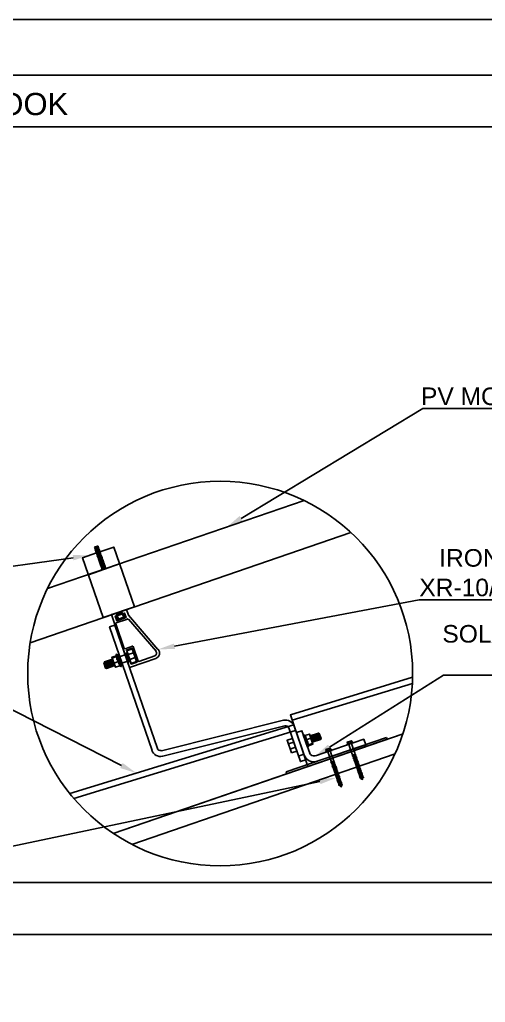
# Model space of a CAD drawing. Header units: inches. Extents: x 347 to 7477, y 1065 to 7514.
# Drawn here: x 3209 to 3461, y 5376 to 5907 of the extents above; entities that cross this region are included whole.
import ezdxf

# ---------------------------------------------------------------- set-up
doc = ezdxf.new("R2010")
doc.units = ezdxf.units.IN
doc.header["$MEASUREMENT"] = 0
for name, color, linetype in [('PDF6_0', 7, 'Continuous'), ('PDF6_PDF15_Anno', 7, 'Continuous'), ('PDF6_PDF15_E-MODULE', 5, 'Continuous'), ('PDF6_PDF15_PV-ROOF', 7, 'Continuous'), ('PDF6_PDF15_STRUCTURE', 7, 'Continuous'), ('PDF6_PDF4_Geometry', 7, 'Continuous'), ('PDF6_PDF_Geometry', 7, 'Continuous'), ('PDF6_Text', 7, 'Continuous')]:
    doc.layers.add(name, color=color, linetype=linetype)
for name, color, linetype, true_color in [('PDF6_PDF15_A-PV-HARDWARE', 7, 'Continuous', 0xd9d9d9), ('PDF6_PDF15_PV-ARRAY-MOUNT', 7, 'Continuous', 0x720000), ('PDF6_PDF15_PV-ARRAY-RAIL', 7, 'Continuous', 0x009325)]:
    doc.layers.add(name, color=color, linetype=linetype, true_color=true_color)
doc.styles.add('PDF Arial', font='arial.ttf')

msp = doc.modelspace()

# ---------------------------------------------------------------- linework, layer by layer
at = {"layer": 'PDF6_0', "lineweight": 25}
msp.add_lwpolyline([(2162.57, 5907.37), (2162.57, 4807.46), (3862.43, 4807.46), (3862.43, 5907.37)], close=True, dxfattribs=at)
for points in [[(3328.69, 5637.73), (3426.86, 5697.12), (3503.33, 5697.12)], [(3237.96, 5616.47), (3180.83, 5608.39), (2977.85, 5608.39)], [(3292.72, 5568.61), (3424.95, 5593.77), (3522.13, 5593.77)], [(3376.46, 5514.12), (3437.94, 5552.9), (3525.13, 5552.9)], [(3264.11, 5504.13), (3197.91, 5537.92), (3059.95, 5537.92)], [(3371.28, 5495.5), (3176.93, 5454.63), (2962.69, 5454.63)]]:
    msp.add_lwpolyline(points, dxfattribs=at)
at = {"layer": 'PDF6_0', "transparency": 33554559}
for points in [[(3329.41, 5636.45), (3320.97, 5633), (3327.87, 5639)], [(3237.78, 5617.93), (3246.86, 5617.75), (3238.14, 5615.02)], [(3292.99, 5567.16), (3283.82, 5566.89), (3292.45, 5570.07)], [(3377.27, 5512.85), (3368.83, 5509.31), (3375.64, 5515.39)], [(3264.75, 5505.49), (3272.11, 5500.04), (3263.39, 5502.77)], [(3370.92, 5497.05), (3380, 5497.41), (3371.55, 5494.05)]]:
    msp.add_solid(points, dxfattribs=at)
at = {"layer": 'PDF6_PDF15_A-PV-HARDWARE', "lineweight": 25}
for points in [[(3250.67, 5619.02), (3243.13, 5616.47), (3254.21, 5584.14), (3271.11, 5589.95), (3259.94, 5622.2), (3252.4, 5619.65)], [(3249.76, 5622.1), (3249.49, 5621.83)], [(3251.31, 5622.2), (3251.76, 5622.1), (3249.67, 5621.47), (3249.85, 5621.74)], [(3251.76, 5622.1), (3251.49, 5621.83), (3250.04, 5621.38), (3249.67, 5621.47)], [(3251.49, 5621.83), (3251.85, 5621.74), (3249.76, 5621.11), (3250.04, 5621.38)], [(3251.85, 5621.74), (3251.58, 5621.47), (3250.22, 5621.01), (3249.76, 5621.11)], [(3251.58, 5621.47), (3252.03, 5621.38), (3249.85, 5620.65), (3250.22, 5621.01)], [(3252.03, 5621.38), (3251.76, 5621.11), (3250.31, 5620.56), (3249.85, 5620.65)], [(3251.76, 5621.11), (3252.13, 5621.01), (3250.04, 5620.29), (3250.31, 5620.56)], [(3252.13, 5621.01), (3251.85, 5620.65), (3250.4, 5620.2), (3250.04, 5620.29)], [(3251.22, 5622.65), (3251.58, 5622.56)], [(3251.85, 5620.65), (3252.31, 5620.56), (3250.22, 5619.83), (3250.4, 5620.2)], [(3252.31, 5620.56), (3252.03, 5620.29), (3250.58, 5619.74), (3250.22, 5619.83)], [(3252.03, 5620.29), (3252.4, 5620.2), (3250.31, 5619.47), (3250.58, 5619.74)], [(3252.4, 5620.2), (3252.13, 5619.83), (3250.76, 5619.38), (3250.31, 5619.47)], [(3252.13, 5619.83), (3252.58, 5619.83), (3250.4, 5619.11), (3250.76, 5619.38)], [(3252.58, 5619.83), (3252.31, 5619.47), (3250.85, 5619.02), (3250.4, 5619.11)], [(3252.31, 5619.47), (3252.67, 5619.38), (3250.58, 5618.65), (3250.85, 5619.02)], [(3252.67, 5619.38), (3252.4, 5619.11), (3250.94, 5618.56), (3250.58, 5618.65)], [(3252.4, 5619.11), (3252.85, 5619.02), (3250.76, 5618.29), (3250.94, 5618.56)], [(3252.85, 5619.02), (3252.58, 5618.65), (3251.13, 5618.2), (3250.76, 5618.29)], [(3252.58, 5618.65), (3252.94, 5618.56), (3250.85, 5617.93), (3251.13, 5618.2)], [(3252.94, 5618.56), (3252.67, 5618.29), (3251.31, 5617.84), (3250.85, 5617.93)], [(3252.67, 5618.29), (3253.12, 5618.2), (3250.94, 5617.47), (3251.31, 5617.84)], [(3253.12, 5618.2), (3252.85, 5617.93), (3251.4, 5617.38), (3250.94, 5617.47)], [(3252.85, 5617.93), (3253.22, 5617.84), (3251.13, 5617.11), (3251.4, 5617.38)], [(3253.22, 5617.84), (3252.94, 5617.47), (3251.58, 5617.02), (3251.13, 5617.11)], [(3252.94, 5617.47), (3253.4, 5617.47), (3251.31, 5616.66), (3251.58, 5617.02)], [(3253.4, 5617.47), (3253.12, 5617.11), (3251.67, 5616.56), (3251.31, 5616.66)], [(3253.12, 5617.11), (3253.49, 5617.02), (3251.4, 5616.29), (3251.67, 5616.56)], [(3253.49, 5617.02), (3253.22, 5616.66), (3251.85, 5616.2), (3251.4, 5616.29)], [(3253.22, 5616.66), (3253.67, 5616.66), (3251.58, 5615.93), (3251.85, 5616.2)], [(3253.67, 5616.66), (3253.4, 5616.29), (3251.94, 5615.84), (3251.58, 5615.93)], [(3253.4, 5616.29), (3253.76, 5616.2), (3251.67, 5615.57), (3251.94, 5615.84)], [(3253.76, 5616.2), (3253.49, 5615.93), (3252.13, 5615.47), (3251.67, 5615.57)], [(3253.49, 5615.93), (3253.94, 5615.84), (3251.85, 5615.11), (3252.13, 5615.47)], [(3253.94, 5615.84), (3253.67, 5615.57), (3252.22, 5615.02), (3251.85, 5615.11)], [(3246.31, 5607.3), (3263.11, 5613.11)], [(3253.67, 5615.57), (3254.03, 5615.47), (3251.94, 5614.75), (3252.22, 5615.02)], [(3254.03, 5615.47), (3253.76, 5615.11), (3252.4, 5614.66), (3251.94, 5614.75)], [(3253.76, 5615.11), (3254.21, 5615.02), (3252.13, 5614.29), (3252.4, 5614.66)], [(3254.21, 5615.02), (3253.94, 5614.75), (3252.49, 5614.2), (3252.13, 5614.29)], [(3253.94, 5614.75), (3254.3, 5614.66), (3252.22, 5613.93), (3252.49, 5614.2)], [(3254.3, 5614.66), (3254.03, 5614.38), (3252.67, 5613.84), (3252.22, 5613.93)], [(3254.03, 5614.38), (3254.49, 5614.29), (3252.4, 5613.48), (3252.67, 5613.84)], [(3254.49, 5614.29), (3254.21, 5613.93), (3252.76, 5613.48), (3252.4, 5613.48)], [(3254.21, 5613.93), (3254.58, 5613.84), (3252.49, 5613.11), (3252.76, 5613.48)], [(3254.58, 5613.84), (3254.3, 5613.57), (3252.94, 5613.02), (3252.49, 5613.11)], [(3254.3, 5613.57), (3254.76, 5613.48), (3252.67, 5612.75), (3252.94, 5613.02)], [(3254.76, 5613.48), (3254.49, 5613.11), (3253.03, 5612.66), (3252.67, 5612.75)], [(3254.49, 5613.11), (3254.85, 5613.02), (3252.76, 5612.39), (3253.03, 5612.66)], [(3254.85, 5613.02), (3254.58, 5612.75), (3253.22, 5612.3), (3252.76, 5612.39)], [(3254.58, 5612.75), (3255.03, 5612.66), (3252.94, 5611.93), (3253.22, 5612.3)], [(3255.03, 5612.66), (3254.76, 5612.39), (3253.31, 5611.84), (3252.94, 5611.93)], [(3254.76, 5612.39), (3255.12, 5612.3), (3253.03, 5611.57), (3253.31, 5611.84)], [(3255.12, 5612.3), (3254.85, 5612.02), (3253.4, 5611.48), (3253.03, 5611.57)], [(3254.85, 5612.02), (3255.3, 5611.93), (3253.22, 5611.12), (3253.4, 5611.48)], [(3255.3, 5611.93), (3255.03, 5611.57), (3253.58, 5611.02), (3253.22, 5611.12)], [(3255.03, 5611.57), (3255.39, 5611.48), (3253.31, 5610.75), (3253.58, 5611.02)], [(3255.39, 5611.48), (3255.12, 5611.21), (3253.76, 5610.66), (3253.31, 5610.75)], [(3255.12, 5611.21), (3255.58, 5611.12), (3253.4, 5610.39), (3253.76, 5610.66)], [(3255.58, 5611.12), (3255.3, 5610.75), (3253.85, 5610.3), (3253.4, 5610.39)], [(3255.3, 5610.75), (3255.67, 5610.66), (3253.58, 5609.93), (3253.85, 5610.3)], [(3255.67, 5610.66), (3255.49, 5610.48)], [(3253.58, 5609.93), (3253.85, 5609.93)], [(3261.75, 5586.41), (3262.02, 5586.69)], [(3263.57, 5587.32), (3263.48, 5587.23), (3262.02, 5586.69), (3261.84, 5586.78)], [(3262.48, 5583.23), (3261.84, 5585.14)], [(3262.3, 5585.96), (3262.02, 5585.6)], [(3262.48, 5585.5), (3262.21, 5585.23)], [(3263.93, 5587.14), (3263.48, 5587.23)], [(3263.75, 5586.41), (3264.11, 5586.32)], [(3264.3, 5585.96), (3263.84, 5586.05)], [(3265.29, 5584.23), (3264.66, 5586.05)], [(3261.39, 5563.44), (3258.94, 5562.62), (3260.84, 5557.26), (3263.3, 5558.08)], [(3261.48, 5563.07), (3259.12, 5562.25)], [(3267.56, 5564.43), (3262.39, 5562.71)], [(3266.2, 5564.07), (3266.29, 5563.44)], [(3266.75, 5564.25), (3266.93, 5561.62)], [(3267.2, 5564.43), (3267.47, 5560.53)], [(3267.66, 5564.07), (3270.56, 5565.07)], [(3267.66, 5563.98), (3267.93, 5560.71)], [(3256.03, 5556.62), (3255.49, 5556.81), (3254.58, 5559.62), (3254.85, 5560.08)], [(3259.3, 5561.71), (3254.85, 5560.17), (3255.94, 5556.62), (3260.48, 5558.26)], [(3254.94, 5560.17), (3255.03, 5559.53)], [(3255.39, 5560.35), (3255.58, 5557.71)], [(3255.94, 5560.53), (3256.21, 5556.71)], [(3256.39, 5560.71), (3256.67, 5556.9)], [(3256.85, 5560.89), (3257.12, 5557.08)], [(3257.39, 5560.98), (3257.57, 5557.26)], [(3257.85, 5561.17), (3258.12, 5557.35)], [(3258.3, 5561.35), (3258.57, 5557.53)], [(3258.76, 5561.53), (3259.03, 5557.71)], [(3259.3, 5561.62), (3259.48, 5557.9)], [(3259.84, 5560.17), (3260.03, 5557.99)], [(3260.03, 5559.53), (3262.48, 5560.35)], [(3260.48, 5558.35), (3260.48, 5558.17)], [(3268.75, 5560.98), (3263.57, 5559.26)], [(3268.29, 5562.25), (3268.38, 5560.89)], [(3268.56, 5561.44), (3271.47, 5562.44)], [(3365.1, 5514.85), (3367.47, 5515.66), (3365.56, 5521.11), (3363.11, 5520.3)], [(3366.01, 5519.93), (3365.92, 5520.11), (3370.46, 5521.66), (3371.64, 5518.21)], [(3366.56, 5518.21), (3366.47, 5520.3)], [(3367.19, 5516.66), (3366.92, 5520.48)], [(3367.1, 5516.66), (3371.64, 5518.21), (3371.92, 5518.75), (3370.92, 5521.48), (3370.46, 5521.75)], [(3367.65, 5516.85), (3367.37, 5520.66)], [(3368.19, 5517.03), (3367.83, 5520.84)], [(3368.65, 5517.21), (3368.37, 5520.93)], [(3369.1, 5517.39), (3368.83, 5521.11)], [(3369.55, 5517.48), (3369.28, 5521.3)], [(3370.01, 5517.66), (3369.74, 5521.48)], [(3370.55, 5517.84), (3370.28, 5521.66)], [(3371.01, 5517.94), (3370.83, 5520.57)], [(3357.2, 5516.75), (3354.3, 5515.76)], [(3366.38, 5518.84), (3363.92, 5517.94)], [(3365.01, 5515.3), (3367.28, 5516.03)], [(3371.46, 5518.12), (3371.46, 5518.84)], [(3358.11, 5514.03), (3355.2, 5513.03)]]:
    msp.add_lwpolyline(points, dxfattribs=at)
for points in [[(3249.49, 5621.83), (3249.85, 5621.74), (3251.31, 5622.2), (3251.58, 5622.56)], [(3249.76, 5622.1), (3251.22, 5622.65), (3251.13, 5622.74), (3249.76, 5622.29)], [(3265.57, 5586.32), (3266.11, 5584.6), (3261.57, 5582.96), (3260.93, 5584.78)], [(3262.21, 5586.32), (3263.57, 5586.78), (3264.02, 5586.69), (3263.57, 5586.78), (3263.93, 5587.14), (3261.75, 5586.41), (3263.93, 5587.14), (3263.57, 5586.78), (3262.21, 5586.32), (3261.75, 5586.41), (3262.21, 5586.32), (3261.93, 5586.05)], [(3262.3, 5585.96), (3263.75, 5586.41), (3264.02, 5586.69), (3261.93, 5586.05)], [(3262.02, 5585.6), (3264.11, 5586.32), (3263.84, 5586.05), (3262.48, 5585.5)], [(3261.84, 5564.34), (3264.11, 5557.71), (3263.84, 5557.62), (3261.48, 5564.16)], [(3269.83, 5567.16), (3272.2, 5560.35), (3269.29, 5559.35), (3267.02, 5566.16)], [(3364.65, 5514.03), (3362.29, 5520.66), (3362.65, 5520.75), (3364.92, 5514.12)], [(3355.93, 5510.94), (3353.57, 5517.75), (3356.48, 5518.75), (3358.84, 5511.94)]]:
    msp.add_lwpolyline(points, close=True, dxfattribs=at)
for points in [[(3261.44, 5564.26, 0.22748), (3261.61, 5562.34, 0.243316), (3262.5, 5560.47, 0.221789), (3263.75, 5557.61)], [(3364.87, 5514.2, 0.227505), (3364.7, 5516.12, 0.243316), (3363.82, 5517.99)]]:
    msp.add_lwpolyline(points, format="xyb", dxfattribs=at)
msp.add_arc((3360.25, 5518.07), 3.68, 359.2144, 49.2352, dxfattribs=at)
at = {"layer": 'PDF6_PDF15_Anno', "lineweight": 25}
msp.add_circle((3317.38, 5553.85), 103.94, dxfattribs=at)
at = {"layer": 'PDF6_PDF15_E-MODULE', "lineweight": 25}
for points in [[(3224.15, 5599.76), (3362.74, 5647.44)], [(3387.99, 5630.19), (3214.8, 5570.52)]]:
    msp.add_lwpolyline(points, dxfattribs=at)
at = {"layer": 'PDF6_PDF15_PV-ARRAY-MOUNT', "lineweight": 25}
for points in [[(3280.64, 5512.3), (3257.67, 5579.06), (3260.57, 5580.06), (3283.55, 5513.3)], [(3352.39, 5525.56), (3286.45, 5509.22)], [(3354.57, 5524.47), (3360.74, 5506.22), (3363.65, 5507.22), (3357.38, 5525.47)], [(3362.83, 5509.76), (3358.66, 5521.93), (3361.56, 5522.93), (3365.74, 5510.85)], [(3368.83, 5509.31), (3394.98, 5518.3), (3395.98, 5515.39), (3369.83, 5506.4)], [(3388.63, 5516.66), (3388.35, 5517.48), (3385.99, 5516.75), (3386.36, 5515.85)], [(3386.08, 5515.66), (3388.99, 5516.66)], [(3386.08, 5515.57), (3388.99, 5516.57)], [(3386.54, 5516.94), (3386.99, 5515.94)], [(3388.81, 5510.03), (3388.72, 5510.31), (3386.9, 5515.48)], [(3387.72, 5517.39), (3388.08, 5516.3)], [(3390.35, 5510.12), (3390.08, 5510.85), (3388.35, 5516.03)], [(3359.75, 5509.22), (3362.65, 5510.22)], [(3377.18, 5512.76), (3376.82, 5513.58), (3374.55, 5512.85), (3374.82, 5511.94)], [(3374.64, 5511.67), (3377.46, 5512.67)], [(3374.64, 5511.58), (3377.46, 5512.58)], [(3375.09, 5512.94), (3375.46, 5511.94)], [(3377.36, 5506.04), (3377.27, 5506.4), (3375.46, 5511.58)], [(3376.27, 5513.39), (3376.64, 5512.4)], [(3378.91, 5506.22), (3378.64, 5506.86), (3376.82, 5512.03)], [(3388.63, 5509.85), (3388.63, 5509.85)], [(3390.44, 5509.49), (3389.26, 5509.31)], [(3390.62, 5509.49), (3390.44, 5509.85)], [(3390.62, 5510.12), (3390.62, 5510.12)], [(3390.81, 5509.49), (3390.81, 5509.49)], [(3377.18, 5505.95), (3377.18, 5505.95)], [(3377.46, 5505.22), (3377.46, 5505.22)], [(3377.64, 5504.58), (3377.64, 5504.58)], [(3378, 5504.13), (3377.82, 5504.49)], [(3379.18, 5504.86), (3378, 5504.68)], [(3379.36, 5504.22), (3378.27, 5504.04)], [(3379.18, 5506.13), (3379.18, 5506.13)], [(3379.36, 5504.86), (3379.18, 5505.22)], [(3379.36, 5505.49), (3379.36, 5505.49)], [(3379.54, 5504.86), (3379.54, 5504.86)], [(3379.82, 5504.22), (3379.82, 5504.22)], [(3388.9, 5509.22), (3388.9, 5509.22)], [(3389.08, 5508.58), (3389.08, 5508.58)], [(3389.35, 5507.95), (3389.35, 5507.95)], [(3389.53, 5507.22), (3389.53, 5507.22)], [(3390.9, 5508.13), (3389.72, 5508.04)], [(3389.81, 5506.58), (3389.81, 5506.58)], [(3391.08, 5507.49), (3389.9, 5507.31)], [(3389.99, 5505.95), (3389.99, 5505.95)], [(3390.26, 5505.31), (3390.26, 5505.31)], [(3391.53, 5506.22), (3390.44, 5506.04)], [(3390.44, 5504.68), (3390.44, 5504.68)], [(3390.81, 5504.13), (3390.72, 5504.58)], [(3391.08, 5508.85), (3391.08, 5508.85)], [(3392.26, 5504.22), (3391.08, 5504.13)], [(3391.26, 5508.13), (3391.26, 5508.13)], [(3391.53, 5506.86), (3391.35, 5507.22)], [(3391.44, 5507.49), (3391.44, 5507.49)], [(3391.71, 5506.22), (3391.53, 5506.58)], [(3391.71, 5506.86), (3391.71, 5506.86)], [(3391.99, 5505.58), (3391.8, 5505.95)], [(3391.9, 5506.22), (3391.9, 5506.22)], [(3392.17, 5505.49), (3392.17, 5505.49)], [(3392.35, 5504.95), (3392.35, 5504.95)], [(3392.62, 5504.22), (3392.62, 5504.22)], [(3377.82, 5503.95), (3377.82, 5503.95)], [(3378.09, 5503.31), (3378.09, 5503.31)], [(3378.27, 5502.68), (3378.27, 5502.68)], [(3378.55, 5501.95), (3378.55, 5501.95)], [(3378.73, 5501.32), (3378.73, 5501.32)], [(3380.09, 5502.22), (3378.91, 5502.13)], [(3379.18, 5500.86), (3379, 5501.22)], [(3379, 5500.68), (3379, 5500.68)], [(3379.18, 5500.04), (3379.18, 5500.04)], [(3380.54, 5500.95), (3379.36, 5500.77)], [(3379.45, 5499.41), (3379.45, 5499.41)], [(3379.82, 5503.59), (3379.64, 5503.95)], [(3380.82, 5500.32), (3379.64, 5500.13)], [(3379.64, 5498.77), (3379.64, 5498.77)], [(3380, 5503.59), (3380, 5503.59)], [(3381.18, 5498.95), (3380, 5498.77)], [(3380.27, 5502.95), (3380.27, 5502.95)], [(3380.45, 5501.59), (3380.36, 5502.04)], [(3380.45, 5502.22), (3380.45, 5502.22)], [(3380.72, 5500.95), (3380.54, 5501.32)], [(3380.63, 5501.59), (3380.63, 5501.59)], [(3380.91, 5500.32), (3380.82, 5500.68)], [(3380.91, 5500.95), (3380.91, 5500.95)], [(3381.18, 5499.68), (3381, 5500.04)], [(3381.18, 5500.32), (3381.18, 5500.32)], [(3381.36, 5499.68), (3381.36, 5499.68)], [(3381.63, 5498.95), (3381.63, 5498.95)], [(3390.72, 5503.95), (3390.72, 5503.95)], [(3391.08, 5503.49), (3390.9, 5503.86)], [(3390.9, 5503.31), (3390.9, 5503.31)], [(3391.17, 5502.68), (3391.17, 5502.68)], [(3392.44, 5503.59), (3391.26, 5503.4)], [(3391.35, 5502.04), (3391.35, 5502.04)], [(3391.71, 5501.5), (3391.53, 5501.95)], [(3391.53, 5501.41), (3391.53, 5501.41)], [(3391.8, 5500.77), (3391.8, 5500.77)], [(3391.99, 5500.04), (3391.99, 5500.04)], [(3392.26, 5499.41), (3392.26, 5499.41)], [(3392.44, 5498.77), (3392.44, 5498.77)], [(3392.62, 5503.59), (3392.53, 5504.04)], [(3392.8, 5502.95), (3392.71, 5503.31)], [(3392.8, 5503.59), (3392.8, 5503.59)], [(3393.08, 5502.31), (3392.99, 5502.68)], [(3393.08, 5502.95), (3393.08, 5502.95)], [(3393.26, 5501.68), (3393.17, 5502.04)], [(3393.26, 5502.31), (3393.26, 5502.31)], [(3393.53, 5501.59), (3393.53, 5501.59)], [(3393.71, 5500.32), (3393.62, 5500.68)], [(3393.71, 5500.95), (3393.71, 5500.95)], [(3393.98, 5500.32), (3393.98, 5500.32)], [(3394.17, 5499.04), (3394.08, 5499.41)], [(3394.17, 5499.68), (3394.17, 5499.68)], [(3394.35, 5499.04), (3394.35, 5499.04)], [(3379.91, 5498.05), (3379.91, 5498.05)], [(3380.09, 5497.41), (3380.09, 5497.41)], [(3380.45, 5496.96), (3380.36, 5497.32)], [(3380.36, 5496.77), (3380.36, 5496.77)], [(3380.54, 5496.14), (3380.54, 5496.14)], [(3381.91, 5497.05), (3380.72, 5496.87)], [(3380.91, 5495.59), (3380.82, 5496.05)], [(3380.82, 5495.41), (3380.82, 5495.41)], [(3381, 5494.87), (3381, 5494.87)], [(3381.18, 5494.14), (3381.18, 5494.14)], [(3381.36, 5494.32), (3381.27, 5494.69)], [(3382.54, 5495.05), (3381.36, 5494.96)], [(3381.45, 5493.5), (3381.45, 5493.5)], [(3382.81, 5494.41), (3381.63, 5494.23)], [(3381.81, 5498.32), (3381.81, 5498.32)], [(3383, 5493.6), (3382.9, 5492.78), (3382.54, 5492.69), (3381.81, 5493.41)], [(3382, 5497.05), (3381.91, 5497.41)], [(3381.91, 5493.6), (3383, 5493.78), (3381.91, 5493.6)], [(3382.09, 5497.68), (3382.09, 5497.68)], [(3382.27, 5496.41), (3382.18, 5496.77)], [(3382.27, 5497.05), (3382.27, 5497.05)], [(3382.45, 5496.41), (3382.45, 5496.41)], [(3382.72, 5495.78), (3382.72, 5495.78)], [(3382.9, 5495.05), (3382.9, 5495.05)], [(3383.18, 5494.41), (3383.18, 5494.41)], [(3383.36, 5493.78), (3383.36, 5493.78)], [(3392.71, 5498.14), (3392.71, 5498.14)], [(3392.89, 5497.41), (3392.89, 5497.41)], [(3393.08, 5497.59), (3392.99, 5498.05)], [(3394.26, 5498.32), (3393.08, 5498.23)], [(3394.44, 5497.59), (3394.35, 5496.68), (3393.98, 5496.59), (3393.26, 5497.41)], [(3393.35, 5497.59), (3394.53, 5497.68), (3393.35, 5497.59)], [(3394.62, 5498.41), (3394.62, 5498.41)], [(3394.8, 5497.68), (3394.8, 5497.68)]]:
    msp.add_lwpolyline(points, dxfattribs=at)
for points in [[(3357.3, 5525.47, 0.388885), (3351.57, 5528.56), (3285.73, 5512.12)], [(3388.58, 5510, -0.015268), (3388.75, 5510.1, 0.20722), (3389, 5510.04)], [(3390.57, 5509.32, 0.183359), (3390.43, 5509.41, 0.015173), (3389.85, 5509.37, -0.019609), (3388.99, 5509.31), (3388.9, 5509.76)], [(3389.69, 5509.95, -0.015173), (3390.24, 5510.03, -0.183359), (3390.39, 5509.97, 0.063556), (3390.59, 5510.21, 0.021192), (3390.17, 5510.12), (3388.99, 5509.94)], [(3390.81, 5508.76), (3390.72, 5509.22, 0.063556), (3390.85, 5509.43)], [(3377.55, 5505.4), (3377.36, 5505.86, -0.082954), (3377.18, 5505.87)], [(3377.31, 5506.1, 0.207221), (3377.55, 5506.04), (3378.73, 5506.22, -0.021217), (3379.08, 5506.21)], [(3377.36, 5505.35, -0.015267), (3377.49, 5505.47, 0.20722), (3377.73, 5505.41)], [(3377.82, 5504.77), (3377.64, 5505.22, -0.082954), (3377.38, 5505.23)], [(3377.54, 5504.72, -0.015267), (3377.7, 5504.81, 0.207224), (3377.95, 5504.78)], [(3379.54, 5504.22), (3379.45, 5504.68, 0.183359), (3379.25, 5504.76, 0.015173), (3378.7, 5504.68, -0.019609), (3377.82, 5504.63, -0.082954), (3377.63, 5504.6)], [(3377.78, 5504.1, -0.015268), (3377.94, 5504.2, 0.20722), (3378.19, 5504.14)], [(3378.44, 5505.36, -0.015175), (3379, 5505.49), (3377.82, 5505.31)], [(3378.99, 5505.4, -0.183361), (3379.13, 5505.34, 0.063556), (3379.32, 5505.53)], [(3379.09, 5505.49), (3379, 5505.95, 0.063556), (3379.14, 5506.16)], [(3389.04, 5509.22, -0.082953), (3388.81, 5509.26, -0.015267), (3388.94, 5509.37, 0.207222), (3389.18, 5509.31)], [(3389.44, 5508.04), (3389.35, 5508.49, -0.082954), (3389.07, 5508.51)], [(3389.08, 5508.62, -0.015267), (3389.26, 5508.76), (3389.08, 5509.13)], [(3390.07, 5508.72, -0.015175), (3390.62, 5508.76), (3389.44, 5508.67, -0.207221), (3389.19, 5508.75)], [(3389.22, 5508, -0.015268), (3389.39, 5508.1, 0.20722), (3389.63, 5508.04)], [(3389.28, 5507.86, 0.082954), (3389.5, 5507.86, 0.019609), (3390.32, 5508.01)], [(3389.93, 5507.41, -0.207224), (3389.72, 5507.4), (3389.53, 5507.76)], [(3389.99, 5506.76), (3389.81, 5507.22, -0.082954), (3389.53, 5507.23)], [(3389.71, 5506.72, -0.015267), (3389.84, 5506.83, 0.20722), (3390.09, 5506.77)], [(3389.72, 5507.26, 0.019609), (3390.58, 5507.37, -0.015173), (3391.16, 5507.41, -0.183359), (3391.29, 5507.32, 0.063556), (3391.49, 5507.52)], [(3390.27, 5506.13, -0.207222), (3390.03, 5506.22, 0.015268), (3389.86, 5506.1)], [(3390.17, 5506.13), (3389.99, 5506.49, 0.019609), (3390.82, 5506.64)], [(3390.62, 5504.77), (3390.44, 5505.22, -0.082954), (3390.16, 5505.24)], [(3390.79, 5506.72, -0.015175), (3391.35, 5506.86), (3390.17, 5506.67)], [(3390.17, 5505.99, 0.019609), (3391.04, 5506.1, -0.015173), (3391.61, 5506.14, -0.183359), (3391.75, 5506.05, 0.063556), (3391.94, 5506.25)], [(3391.8, 5505.58), (3390.62, 5505.4, -0.207224), (3390.35, 5505.4), (3390.26, 5505.86)], [(3391.43, 5504.72, -0.015175), (3391.99, 5504.86), (3390.81, 5504.77, -0.20722), (3390.57, 5504.83, 0.015267), (3390.35, 5504.72)], [(3390.37, 5504.6, 0.082954), (3390.59, 5504.59, 0.019609), (3391.46, 5504.64)], [(3391.03, 5507.95, 0.183361), (3390.89, 5508.03, 0.015174), (3390.38, 5507.99)], [(3391, 5504.14, -0.207222), (3390.75, 5504.22, 0.015268), (3390.58, 5504.1)], [(3390.99, 5508.22), (3390.9, 5508.58, 0.183359), (3390.7, 5508.67)], [(3390.81, 5503.99, 0.019609), (3391.67, 5504.1, -0.015173), (3392.25, 5504.14, -0.183359), (3392.38, 5504.05, 0.063556), (3392.58, 5504.25, 0.021192), (3392.2, 5504.27)], [(3391.26, 5507.49), (3391.08, 5507.95, 0.063556), (3391.22, 5508.16, 0.021192), (3390.84, 5508.17)], [(3391.93, 5505.42, 0.183359), (3391.79, 5505.5, 0.015173), (3391.23, 5505.41)], [(3391.67, 5506.89, -0.063556), (3391.48, 5506.69, 0.183359), (3391.33, 5506.76)], [(3392.17, 5504.95), (3391.99, 5505.31, 0.063556), (3392.12, 5505.53)], [(3392.44, 5504.22), (3392.26, 5504.68, 0.063556), (3392.4, 5504.89)], [(3379.1, 5503.37, -0.019609), (3378.24, 5503.32, -0.082954), (3378, 5503.36, -0.015267), (3378.13, 5503.47, 0.207222), (3378.37, 5503.41)], [(3378.27, 5503.4), (3378.09, 5503.86, 0.019609), (3378.92, 5504)], [(3378.73, 5502.13), (3378.55, 5502.59, -0.082954), (3378.27, 5502.6)], [(3378.67, 5502.78, -0.207224), (3378.45, 5502.77), (3378.36, 5503.22)], [(3378.41, 5502.1, -0.015268), (3378.58, 5502.2, 0.20722), (3378.82, 5502.14)], [(3379.08, 5503.45, -0.015175), (3379.64, 5503.59), (3378.45, 5503.4)], [(3378.47, 5501.96, 0.082954), (3378.7, 5501.96, 0.019609), (3379.56, 5502.01)], [(3378.72, 5501.33, 0.082954), (3378.94, 5501.36, 0.019609), (3379.8, 5501.45, -0.015175), (3380.36, 5501.59), (3379.18, 5501.41)], [(3379.33, 5502.78, -0.015173), (3379.91, 5502.86), (3378.73, 5502.68)], [(3379.13, 5501.51, -0.207224), (3378.91, 5501.5), (3378.82, 5501.95)], [(3379.28, 5500.87, -0.207222), (3379.04, 5500.96, 0.015268), (3378.87, 5500.83)], [(3381.13, 5500.35, -0.063556), (3380.94, 5500.15, 0.183359), (3380.8, 5500.23, 0.015173), (3380.23, 5500.19, -0.019609), (3379.36, 5500.13), (3379.27, 5500.59)], [(3379.82, 5498.86), (3379.64, 5499.32, -0.082954), (3379.35, 5499.33)], [(3380.44, 5499.54, -0.015175), (3381, 5499.68), (3379.82, 5499.5, -0.207224), (3379.54, 5499.5), (3379.45, 5499.95)], [(3379.57, 5502.09, -0.015174), (3380.08, 5502.13, -0.183361), (3380.22, 5502.07, 0.063556), (3380.41, 5502.26)], [(3380.01, 5498.87, -0.207222), (3379.76, 5498.96, 0.015268), (3379.59, 5498.83)], [(3380.27, 5502.22), (3380.09, 5502.68, 0.063556), (3380.23, 5502.89, 0.021192), (3379.85, 5502.9)], [(3379.85, 5498.73, 0.019609), (3380.69, 5498.84, -0.015174), (3381.21, 5498.9)], [(3380, 5502.95), (3379.91, 5503.31, 0.063556), (3380.05, 5503.53)], [(3380.48, 5501, -0.021192), (3380.86, 5500.98, -0.063556), (3380.67, 5500.78, 0.183359), (3380.53, 5500.87, 0.015173), (3379.97, 5500.78)], [(3380.68, 5501.62, -0.063556), (3380.49, 5501.42, 0.183359), (3380.34, 5501.5)], [(3381.36, 5499.04), (3381.27, 5499.41, 0.063556), (3381.41, 5499.62)], [(3381.63, 5498.32), (3381.45, 5498.77, 0.063556), (3381.59, 5498.99)], [(3390.8, 5503.45, -0.015267), (3391.02, 5503.56, 0.20722), (3391.27, 5503.5)], [(3391.32, 5502.69, -0.082954), (3391.08, 5502.72, -0.015267), (3391.26, 5502.86), (3391.08, 5503.22)], [(3392.32, 5502.14, -0.015173), (3392.89, 5502.22), (3391.71, 5502.13, -0.207224), (3391.41, 5502.18, 0.01527), (3391.24, 5502.13)], [(3391.53, 5502.22), (3391.35, 5502.59, 0.019609), (3392.18, 5502.73)], [(3392.15, 5502.81, -0.015175), (3392.71, 5502.95), (3391.53, 5502.77)], [(3391.53, 5501.45, -0.015267), (3391.66, 5501.56, 0.20722), (3391.9, 5501.5)], [(3391.71, 5500.81, -0.015267), (3391.84, 5500.92, 0.207222), (3392.09, 5500.87)], [(3391.99, 5500.86), (3391.8, 5501.32, 0.019609), (3392.64, 5501.46)], [(3392.17, 5500.23), (3391.99, 5500.68, -0.082954), (3391.8, 5500.7)], [(3392.57, 5503.42, 0.183359), (3392.43, 5503.5, 0.015173), (3391.87, 5503.41)], [(3391.93, 5500.72, 0.019609), (3392.79, 5500.81, -0.015175), (3393.35, 5500.95), (3392.17, 5500.77)], [(3391.94, 5500.19, -0.015268), (3392.11, 5500.29, 0.20722), (3392.36, 5500.23)], [(3393.43, 5501.67, 0.021217), (3393.08, 5501.68), (3391.99, 5501.5)], [(3392.17, 5499.54, -0.015267), (3392.29, 5499.66, 0.20722), (3392.54, 5499.59)], [(3392.18, 5499.42, 0.082954), (3392.41, 5499.42, 0.019609), (3393.27, 5499.46)], [(3392.44, 5499.59), (3392.26, 5499.95, 0.019609), (3393.09, 5500.1)], [(3393.95, 5500.4, 0.021192), (3393.53, 5500.32), (3392.44, 5500.13)], [(3392.44, 5498.82, -0.015267), (3392.62, 5498.95), (3392.53, 5499.32)], [(3393.24, 5499.54, -0.015175), (3393.8, 5499.68), (3392.62, 5499.5)], [(3393.52, 5498.91, -0.015175), (3394.08, 5499.04), (3392.89, 5498.86)], [(3393.98, 5499.68), (3393.8, 5500.13, 0.183361), (3393.6, 5500.22, 0.015174), (3393.01, 5500.18)], [(3393.53, 5501.04), (3393.35, 5501.41, 0.183359), (3393.15, 5501.5)], [(3393.42, 5500.86, -0.183361), (3393.57, 5500.8, 0.063556), (3393.76, 5500.98)], [(3393.79, 5499.59, -0.183361), (3393.93, 5499.53, 0.063556), (3394.12, 5499.71, 0.021192), (3393.74, 5499.73)], [(3394.44, 5498.41), (3394.26, 5498.77, 0.063556), (3394.39, 5498.99)], [(3380.27, 5497.59), (3380.09, 5498.05, -0.082954), (3379.81, 5498.06)], [(3381.45, 5498.32), (3380.27, 5498.23, -0.207224), (3380, 5498.23), (3379.91, 5498.68)], [(3380, 5498.09, 0.019609), (3380.86, 5498.2, -0.015173), (3381.44, 5498.24, -0.183359), (3381.58, 5498.15)], [(3380.08, 5497.43, 0.082954), (3380.31, 5497.41, 0.019609), (3381.15, 5497.57)], [(3380.09, 5497.54, -0.015267), (3380.21, 5497.66, 0.20722), (3380.46, 5497.6)], [(3380.64, 5496.96, -0.207222), (3380.4, 5497.05, 0.015268), (3380.23, 5496.92)], [(3381.08, 5497.54, -0.015175), (3381.63, 5497.68), (3380.45, 5497.5)], [(3380.45, 5496.82, 0.019609), (3381.32, 5496.92, -0.015173), (3381.89, 5496.96, -0.183359), (3382.03, 5496.88)], [(3381.57, 5496.29, -0.019609), (3380.72, 5496.23), (3380.54, 5496.68)], [(3380.71, 5496.3, 0.015267), (3380.54, 5496.15, 0.082954), (3380.76, 5496.14)], [(3382.09, 5496.41), (3380.91, 5496.23, -0.207224), (3380.6, 5496.28)], [(3380.72, 5495.55, -0.015267), (3380.85, 5495.66, 0.20722), (3381.09, 5495.6)], [(3381.18, 5494.96), (3381, 5495.41, -0.082954), (3380.74, 5495.42)], [(3381.28, 5494.96, -0.207222), (3381.04, 5495.05, 0.015268), (3380.86, 5494.92)], [(3382.9, 5494.41), (3382.81, 5494.87, 0.183359), (3382.62, 5494.96, 0.015173), (3382.06, 5494.87, -0.019609), (3381.18, 5494.82, -0.082954), (3380.99, 5494.79)], [(3381.63, 5493.69), (3381.45, 5494.14, -0.082954), (3381.17, 5494.16)], [(3381.8, 5495.55, -0.015175), (3382.36, 5495.68), (3381.18, 5495.59)], [(3381.18, 5494.27, -0.015267), (3381.3, 5494.39, 0.20722), (3381.55, 5494.33)], [(3382.3, 5496.24, 0.183359), (3382.17, 5496.33, 0.015173), (3381.6, 5496.24)], [(3382.04, 5497.72, -0.063556), (3381.85, 5497.51, 0.183359), (3381.71, 5497.59)], [(3381.81, 5497.68), (3381.72, 5498.14, 0.063556), (3381.86, 5498.35)], [(3383.13, 5494.45, -0.063556), (3382.94, 5494.24, 0.183359), (3382.8, 5494.33, 0.015173), (3382.24, 5494.24)], [(3382.72, 5495.14), (3382.54, 5495.5, 0.183359), (3382.34, 5495.59)], [(3382.45, 5495.68), (3382.36, 5496.14, 0.063556), (3382.5, 5496.35)], [(3383.09, 5493.72, 0.015175), (3382.53, 5493.64, -0.015175), (3383.07, 5493.68, -0.183359), (3383.18, 5493.58, 0.063553), (3383.36, 5493.78)], [(3382.98, 5493.83, -0.021191), (3383.38, 5493.86, 0.021191), (3383, 5493.78), (3383.09, 5494.14), (3383, 5494.14)], [(3383.41, 5493.72, -0.063556), (3383.22, 5493.51, 0.183361), (3383.08, 5493.59)], [(3392.89, 5498.23), (3392.71, 5498.68, -0.082954), (3392.43, 5498.7)], [(3392.58, 5498.19, -0.015268), (3392.75, 5498.29, 0.20722), (3392.99, 5498.23)], [(3392.65, 5498.05, 0.082956), (3392.91, 5498.06, 0.019609), (3393.73, 5498.19, -0.015174), (3394.28, 5498.26, -0.183361), (3394.38, 5498.15)], [(3394.51, 5497.59, -0.183359), (3394.66, 5497.51, 0.183361), (3394.54, 5497.63, 0.015175), (3393.97, 5497.54, -0.015175), (3394.53, 5497.68), (3394.53, 5498.14)], [(3394.45, 5498.21, 0.063553), (3394.62, 5498.41, 0.021192), (3394.2, 5498.36)], [(3394.66, 5497.53, 0.063556), (3394.85, 5497.72, -0.063553), (3394.72, 5497.49)]]:
    msp.add_lwpolyline(points, format="xyb", dxfattribs=at)
for points in [[(3386.17, 5515.3), (3385.99, 5515.76), (3388.9, 5516.75), (3389.08, 5516.3)], [(3374.73, 5511.31), (3374.55, 5511.85), (3377.36, 5512.85), (3377.64, 5512.3)]]:
    msp.add_lwpolyline(points, close=True, dxfattribs=at)
for points in [[(3381.53, 5493.67, 0.015267), (3381.36, 5493.55, -0.015267)], [(3381.49, 5493.66, 0.207222), (3381.73, 5493.6, -0.207222)], [(3381.61, 5493.45, 0.019609), (3382.46, 5493.56, -0.019609)], [(3392.97, 5497.66, 0.015267), (3392.8, 5497.54, -0.015267)], [(3392.82, 5497.42, 0.082954), (3393.04, 5497.42, -0.082954)], [(3393.02, 5497.66, 0.207222), (3393.27, 5497.6, -0.207222)], [(3394.77, 5497.77, 0.021192), (3394.38, 5497.73, -0.021192)]]:
    msp.add_lwpolyline(points, format="xyb", close=True, dxfattribs=at)
for centre, radius, start, end in [((3352.71, 5523.88), 1.77, 19.0008, 104.0021), ((3285.14, 5513.89), 4.86, 198.9734, 283.9746), ((3285.14, 5513.98), 1.77, 199.0008, 284.0021), ((3367.96, 5511.62), 5.49, 198.9899, 288.9899), ((3388.67, 5510.53), 0.681, 259.865, 278.8331), ((3387.85, 5520.43), 10.58, 275.2734, 279.7668), ((3391.03, 5504.9), 4.59, 93.2793, 98.1355), ((3378.95, 5503), 3.5, 119.0422, 122.5416), ((3376.41, 5516.44), 10.58, 275.2734, 279.7668), ((3376.68, 5516.16), 11.03, 274.8175, 279.3109), ((3379.95, 5496.82), 9.4, 97.5696, 101.0467), ((3378.68, 5505.81), 0.227, 41.2534, 82.8146), ((3379.5, 5501), 4.68, 92.5708, 97.4268), ((3379.77, 5500.36), 4.59, 93.2793, 98.1355), ((3379.95, 5499.64), 4.68, 92.9057, 97.7675), ((3378.77, 5505.54), 1.04, 307.0567, 321.603), ((3379.41, 5503.9), 0.227, 42.0225, 83.5841), ((3378.95, 5504.81), 1.04, 311.2262, 325.7719), ((3388.31, 5519.34), 10.85, 275.2075, 279.7009), ((3391.58, 5504.63), 3.41, 123.4261, 126.9247), ((3389.85, 5507.26), 0.681, 259.865, 278.8331), ((3390.03, 5506.54), 0.681, 259.865, 278.8331), ((3392.21, 5502.63), 3.41, 123.4261, 126.9247), ((3389.4, 5515.89), 10.58, 275.2734, 279.7668), ((3391.21, 5504.27), 4.68, 92.5708, 97.4268), ((3390.22, 5509.44), 1.04, 307.0567, 321.603), ((3391.67, 5503), 4.59, 93.2793, 98.1355), ((3391.94, 5502.27), 4.68, 92.9057, 97.7675), ((3392.12, 5501.72), 4.59, 93.2793, 98.1355), ((3392.3, 5501), 4.68, 92.5708, 97.4268), ((3392.58, 5500.27), 4.68, 92.9057, 97.7675), ((3392.03, 5504.54), 0.227, 39.0122, 80.5738), ((3377.86, 5504.63), 0.772, 262.2817, 281.2505), ((3380.32, 5500), 3.41, 123.4261, 126.9247), ((3377.5, 5513.26), 10.58, 275.2734, 279.7668), ((3380.77, 5498.73), 3.41, 123.4261, 126.9247), ((3380.41, 5495.09), 9.04, 96.4654, 99.9427), ((3379.04, 5501.36), 0.681, 259.865, 278.8331), ((3381.13, 5497.46), 3.41, 123.4261, 126.9247), ((3379.32, 5500.73), 0.681, 258.717, 277.685), ((3378.23, 5511.26), 10.58, 275.2734, 279.7668), ((3379.5, 5500.45), 0.318, 233.2179, 280.0468), ((3381.41, 5496.73), 3.41, 123.4261, 126.9247), ((3380.13, 5499), 4.68, 92.5708, 97.4268), ((3378.59, 5510.17), 10.85, 275.2075, 279.7009), ((3379.68, 5503.27), 0.227, 41.2534, 82.8146), ((3379.86, 5502.63), 0.227, 41.2534, 82.8146), ((3380.68, 5497.64), 4.68, 92.9057, 97.7675), ((3380.86, 5497), 4.68, 92.5708, 97.4268), ((3381.32, 5495.82), 4.59, 93.2793, 98.1355), ((3381.5, 5495.09), 4.68, 92.5708, 97.4268), ((3380.95, 5499.27), 0.227, 41.2534, 82.8146), ((3381.77, 5494.46), 4.59, 93.2793, 98.1355), ((3381.22, 5498.64), 0.227, 39.0122, 80.5738), ((3390.76, 5504.72), 0.772, 262.2817, 281.2505), ((3390.94, 5503.99), 0.681, 257.7886, 276.7569), ((3390.12, 5513.89), 10.58, 275.2734, 279.7668), ((3391.4, 5503.09), 0.318, 233.2179, 280.0468), ((3391.4, 5502.72), 0.681, 258.717, 277.685), ((3391.58, 5502.09), 0.772, 262.2817, 281.2505), ((3390.58, 5512.62), 10.58, 275.2734, 279.7668), ((3392.03, 5500.82), 0.772, 262.2817, 281.2505), ((3393.03, 5499), 4.68, 92.9057, 97.7675), ((3392.76, 5499.18), 0.318, 228.6037, 275.4325), ((3393.21, 5498.36), 4.68, 92.5708, 97.4268), ((3394.21, 5492.28), 9.4, 96.3389, 99.8165), ((3391.67, 5509.53), 10.85, 275.2075, 279.7009), ((3392.03, 5504.27), 1.04, 307.0567, 321.603), ((3392.67, 5502.63), 0.227, 42.0225, 83.5841), ((3392.21, 5503.54), 1.04, 307.0567, 321.603), ((3393.49, 5497.82), 4.59, 93.2793, 98.1355), ((3392.85, 5502), 0.227, 41.2534, 82.8146), ((3392.49, 5503), 1.04, 307.0567, 321.603), ((3393.94, 5496.46), 4.59, 93.2793, 98.1355), ((3392.67, 5502.27), 1.04, 307.0567, 321.603), ((3393.12, 5500.91), 1.04, 311.2262, 325.7719), ((3394.57, 5494.55), 4.59, 93.2793, 98.1355), ((3394.03, 5498.73), 0.227, 42.0225, 83.5841), ((3379.68, 5499.36), 0.681, 259.865, 278.8331), ((3381.86, 5495.46), 3.41, 123.4261, 126.9247), ((3380.41, 5497.46), 0.681, 259.865, 278.8331), ((3380.04, 5506.36), 11.03, 274.8175, 279.3109), ((3380.41, 5504.72), 10.58, 275.2734, 279.7668), ((3381.5, 5494.19), 0.681, 259.865, 278.8331), ((3381.5, 5494.19), 0.681, 259.865, 278.8331), ((3382.04, 5493.82), 4.59, 93.2793, 98.1355), ((3382.22, 5493.1), 4.68, 92.9057, 97.7675), ((3382.5, 5492.55), 4.59, 93.2793, 98.1355), ((3382.68, 5491.82), 4.59, 93.2793, 98.1355), ((3381.5, 5497.73), 1.04, 307.0567, 321.603), ((3382.95, 5491.1), 4.68, 92.9057, 97.7675), ((3383.13, 5490.55), 4.59, 93.2793, 98.1355), ((3381.86, 5496.37), 1.04, 307.0567, 321.603), ((3382.13, 5495.73), 1.04, 307.0567, 321.603), ((3383.4, 5489.83), 4.68, 92.9057, 97.7675), ((3392.12, 5508.35), 11.03, 274.8175, 279.3109), ((3392.12, 5508.35), 11.03, 274.8175, 279.3109)]:
    msp.add_arc(centre, radius, start, end, dxfattribs=at)
msp.add_open_spline([(3365.6, 5510.93), (3366.05, 5509.67), (3367.47, 5509.01), (3368.78, 5509.44)], degree=3, dxfattribs=at)
at = {"layer": 'PDF6_PDF15_PV-ARRAY-RAIL', "lineweight": 25}
for points in [[(3282.64, 5561.98), (3276.37, 5559.89), (3268.47, 5557.08), (3267.47, 5559.98), (3268.84, 5560.53), (3269.38, 5558.99), (3272.56, 5560.08), (3269.93, 5567.61), (3266.75, 5566.52), (3267.29, 5564.98), (3265.93, 5564.43), (3258.66, 5585.69), (3261.21, 5586.5), (3261.75, 5585.14), (3260.75, 5584.78), (3261.57, 5582.42), (3264.84, 5583.51), (3266.57, 5584.14), (3265.66, 5586.5), (3264.66, 5586.14), (3264.2, 5587.59), (3266.84, 5588.41), (3267.93, 5585.32), (3283.82, 5566.89)], [(3261.03, 5580.69), (3265.57, 5567.43)], [(3267.84, 5583.23), (3282.82, 5565.98)], [(3266.02, 5567.25), (3270.11, 5568.61)], [(3270.47, 5568.43), (3273.1, 5560.53)], [(3282.1, 5563.34), (3273.56, 5560.35), (3274.47, 5560.71)]]:
    msp.add_lwpolyline(points, dxfattribs=at)
msp.add_lwpolyline([(3267.38, 5583.32), (3261.3, 5581.33, 0.414215), (3261.05, 5580.77)], format="xyb", dxfattribs=at)
for centre, radius, start, end in [((3267.43, 5583.01), 0.409, 42.1216, 109.0009), ((3270.06, 5568.39), 0.227, 19.0008, 109.0012), ((3265.79, 5567.57), 0.227, 199.0008, 289.0012), ((3281.51, 5564.93), 1.59, 288.9899, 42.1106), ((3281.6, 5564.93), 3.04, 289.259, 42.3798), ((3273.33, 5560.67), 0.227, 199.0008, 289.0012)]:
    msp.add_arc(centre, radius, start, end, dxfattribs=at)
at = {"layer": 'PDF6_PDF15_PV-ROOF', "lineweight": 25}
for points in [[(3416.24, 5521.3), (3364.83, 5503.68), (3355.3, 5531.47), (3421.32, 5551.81)], [(3356.29, 5528.56), (3421.23, 5548.45)], [(3355.3, 5531.47), (3364.83, 5503.68), (3259.66, 5467.44)], [(3236.14, 5488.96), (3357.11, 5526.11), (3358.11, 5523.11), (3238.32, 5486.33)]]:
    msp.add_lwpolyline(points, dxfattribs=at)
msp.add_lwpolyline([(3407.15, 5519.3), (3407.52, 5518.3), (3353.48, 5499.68), (3353.12, 5500.68)], close=True, dxfattribs=at)
at = {"layer": 'PDF6_PDF15_STRUCTURE', "lineweight": 25}
for points in [[(3416.24, 5521.3), (3259.66, 5467.44)], [(3411.97, 5510.4), (3269.74, 5461.45)]]:
    msp.add_lwpolyline(points, dxfattribs=at)
at = {"layer": 'PDF6_PDF4_Geometry', "lineweight": 25}
for points in [[(2202.53, 4837.34), (3568.99, 4837.34), (3568.99, 5877.4), (2202.53, 5877.4)], [(2202.53, 4837.34), (3568.99, 4837.34), (3568.99, 5877.4), (2202.53, 5877.4)], [(3568.99, 5877.4), (3568.99, 5849.42), (2618.03, 5849.42), (2618.03, 5877.4)], [(3567.99, 5440.83), (3567.99, 5412.77), (2618.03, 5412.77), (2618.03, 5440.83)], [(3567.99, 5440.83), (3567.99, 5412.77), (2618.03, 5412.77), (2618.03, 5440.83)]]:
    msp.add_lwpolyline(points, close=True, dxfattribs=at)
at = {"layer": 'PDF6_PDF_Geometry', "lineweight": 25}
msp.add_lwpolyline([(3822.47, 5877.4), (3822.47, 4837.43), (2202.53, 4837.43), (2202.53, 5877.4), (3822.47, 5877.4), (3822.47, 4837.43), (3568.99, 4837.43), (3568.99, 4870.21), (3822.47, 4870.21), (3568.99, 4870.21), (3568.99, 4903.18), (3822.47, 4903.18)], dxfattribs=at)

# ---------------------------------------------------------------- texts
at = {"layer": 'PDF6_Text', "attachment_point": 7, "style": 'PDF Arial'}
for s, insert, char_height in [('ATTACHMENT DETAIL- IRONRIDGE ALL TILE HOOK', (2823.73, 5855.58), 11.9996), ('PV MODULE', (3425.86, 5698.87), 9.5), ('IRONRIDGE', (3435.67, 5611.5), 9.5), ('XR-10/168"RAIL', (3424.95, 5595.51), 9.4997), ('SOLAR HOOK', (3437.4, 5570.45), 9.5)]:
    msp.add_mtext(s, dxfattribs=dict(at, insert=insert, char_height=char_height))

doc.saveas('drawing.dxf')
